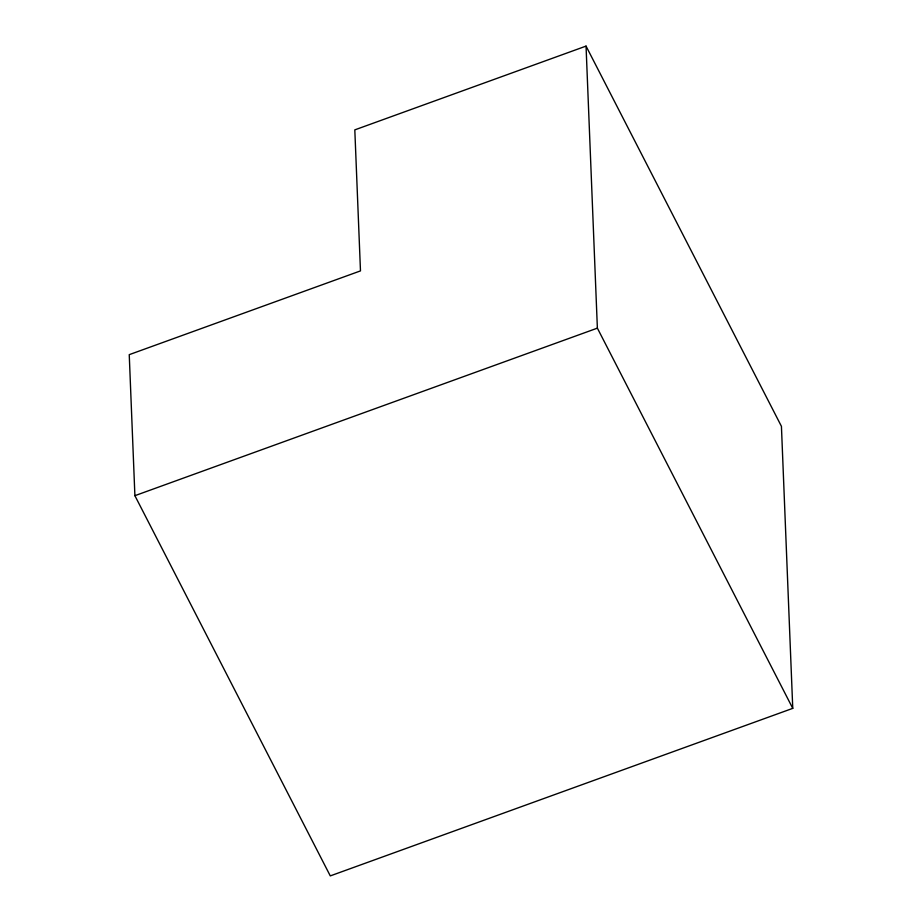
<?xml version="1.0" encoding="UTF-8"?>
<svg xmlns="http://www.w3.org/2000/svg" width="922" height="922" viewBox="0 0 922 922"><rect width="100%" height="100%" fill="white"/><g stroke="black" fill="none" stroke-linecap="round" stroke-linejoin="round"><path stroke-width="1.38" d="M586.046 46.1L354.809 129.875L360.479 270.895L129.241 354.659L134.9 495.679L330.283 875.9L792.759 708.361L781.43 426.321L586.046 46.1L597.375 328.14L792.759 708.361M134.9 495.679L597.375 328.14"/></g></svg>
